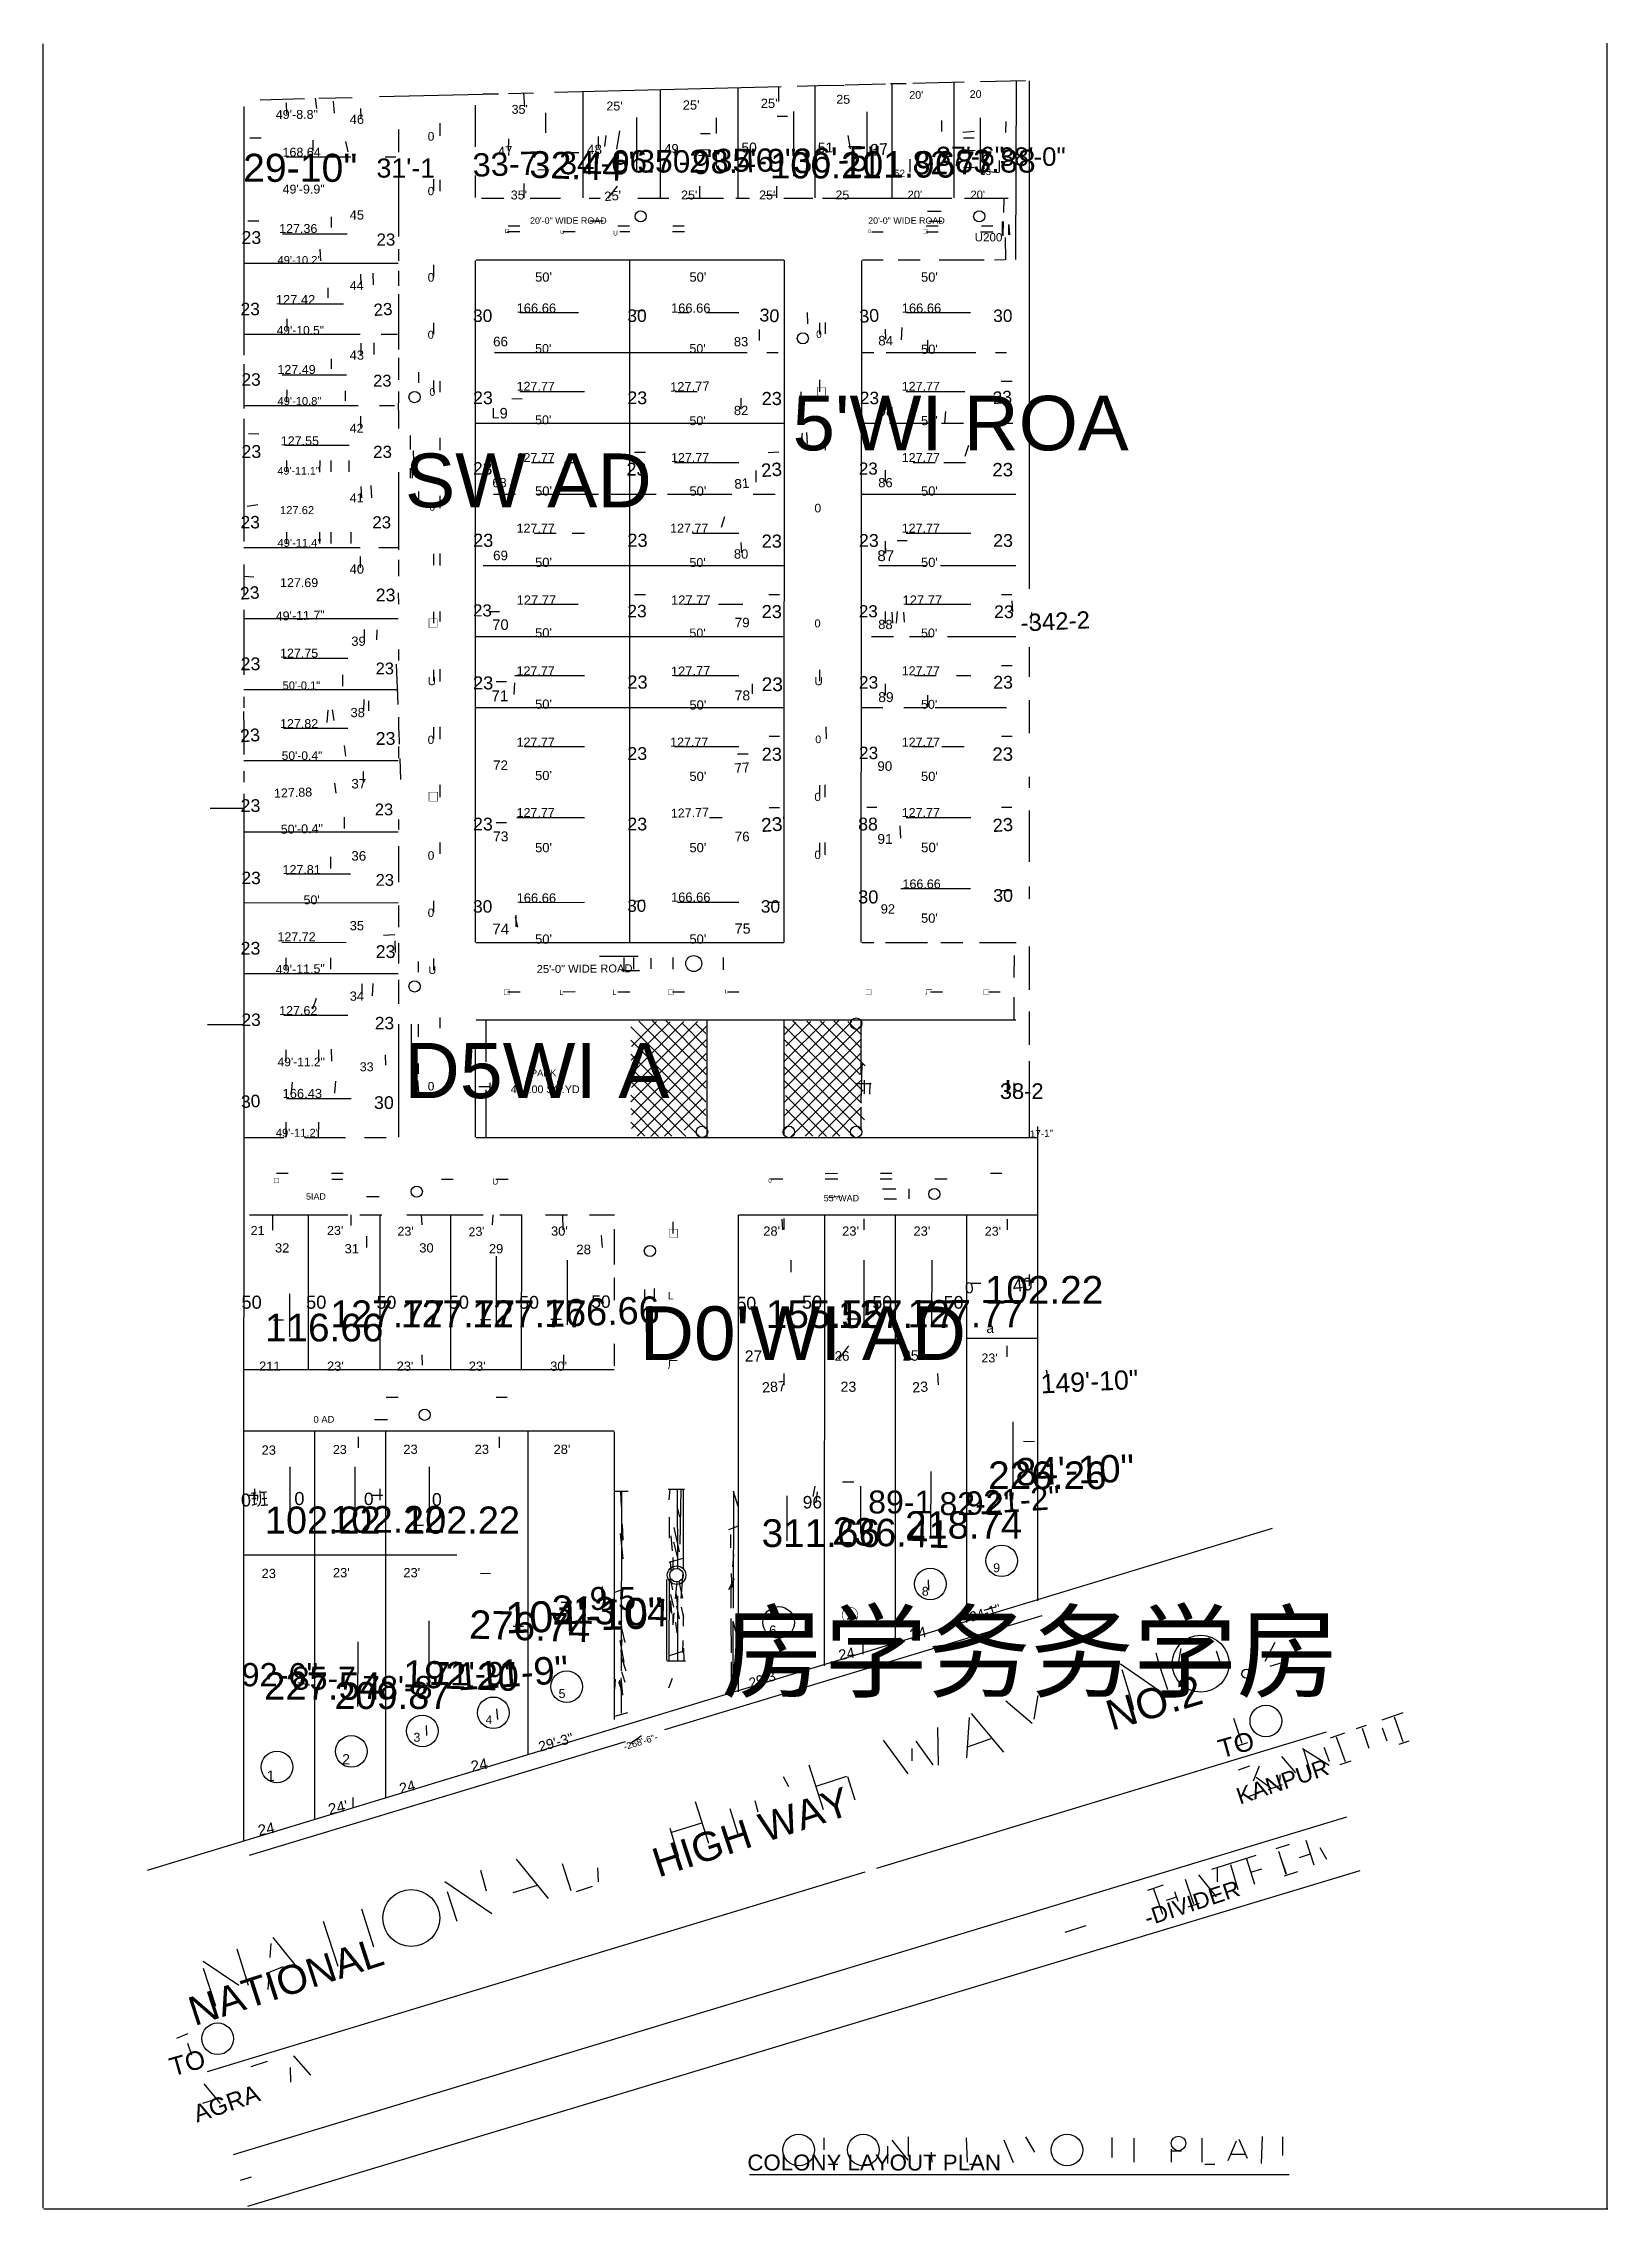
# Model space of a CAD drawing. Header units: metres. Extents: x 121 to 4090, y 233 to 5726.
import ezdxf

# ---------------------------------------------------------------- set-up
doc = ezdxf.new("R2010")
doc.units = ezdxf.units.M
for name, color, linetype in [('CIRCLES', 5, 'Continuous'), ('GEOMETRY', 7, 'Continuous'), ('TEXT', 3, 'Continuous')]:
    doc.layers.add(name, color=color, linetype=linetype)
doc.styles.get("Standard").update_dxf_attribs({"font": 'Arial.ttf'})

msp = doc.modelspace()

# ---------------------------------------------------------------- linework, layer by layer
at = {"layer": 'CIRCLES'}
for centre, radius in [((1636.5, 5287), 14.2), ((2495.5, 5287), 14.2), ((2048, 4977.5), 14.2), ((1063, 4828.5), 14.2), ((1771.3, 3391.6), 20.2), ((1063, 3333.5), 14.2), ((2183.4, 3239.2), 14.5), ((1792.2, 2964.6), 14.5), ((2012.6, 2964.5), 14.6), ((2183.5, 2964.5), 14.6), ((1068.5, 2813), 14.2), ((2381.5, 2807), 14.2), ((1660, 2662.5), 14.2), ((1088.5, 2247), 14.2), ((2552.5, 1876.5), 40), ((1727.7, 1840), 23.5), ((1727.5, 1840.1), 17.3), ((2371.3, 1817.7), 40.1), ((1986.9, 1720.1), 40.1), ((3057.5, 1615.5), 72.2), ((1448.8, 1557.2), 40.1), ((3173, 1590), 11.4), ((1082.8, 1444.8), 40.1), ((1262.8, 1490.9), 40.1), ((3222.7, 1470), 40.2), ((902.5, 1392.9), 40.1), ((713.8, 1353.2), 40.1), ((1054.5, 970.5), 72.2), ((563.5, 664), 40.1), ((2037.4, 381.9), 40.1), ((2201.4, 381.9), 40.1), ((2718.4, 381.9), 40.1), ((3001.1, 398.5), 18.4)]:
    msp.add_circle(centre, radius, dxfattribs=at)
at = {"layer": 'GEOMETRY'}
for p, q in [((121, 234), (121, 5725)), ((4089, 233), (4089, 5726)), ((1418, 5601.9), (1993, 5616.4)), ((1491, 5334), (1491, 5603)), ((1687, 5334), (1687, 5608)), ((1883.1, 5613), (1883.2, 5334)), ((1987, 5578), (1987, 5616)), ((2034, 5617.4), (2112, 5619.4)), ((2079, 5334), (2079, 5618)), ((2113, 5620), (2153, 5619)), ((2155, 5620.5), (2258, 5623.1)), ((2270, 5624), (2310, 5624)), ((2275, 5334), (2275, 5623)), ((2327, 5624.8), (2457, 5628.1)), ((2432, 5334), (2432, 5627)), ((2499, 5629.1), (2613, 5632)), ((2588.8, 5178), (2589.8, 5630)), ((2622.9, 4342), (2623.1, 5631)), ((630.4, 4935), (630.5, 5566)), ((671, 5583), (784, 5585.9)), ((737, 5575), (738, 5546)), ((811, 5587), (814, 5561)), ((820, 5586.8), (905, 5588.9)), ((856.7, 5579), (859.3, 5549)), ((926, 5561), (927, 5535)), ((974, 5590.7), (1236, 5597.3)), ((1217, 5569), (1217, 5463)), ((1237, 5598), (1276, 5598)), ((1301, 5598.9), (1365, 5600.5)), ((1339, 5600), (1342, 5565)), ((1396, 5499), (1396, 5550)), ((2024.8, 5389), (2025.2, 5553)), ((2210.8, 5388), (2211.2, 5552)), ((1021.8, 5507), (1021.8, 5450)), ((1127, 5523), (1127, 5491)), ((1575.7, 5457.1), (1583.6, 5504.1)), ((1627, 5405), (1627, 5538)), ((1788, 5497), (1813, 5497)), ((1828, 5537), (1828, 5497)), ((1983, 5541), (2009, 5541)), ((2401, 5502), (2401, 5530)), ((2454, 5501), (2483, 5503)), ((2499, 5404), (2499, 5537)), ((2563.2, 5500), (2564, 5528)), ((645, 5486), (674, 5486)), ((737, 5438), (901, 5438.2)), ((805, 5480), (805, 5452)), ((888.1, 5477), (894, 5451)), ((988, 5438.3), (1015, 5438.3)), ((1301, 5454), (1302, 5484)), ((1453, 5449), (1480, 5449)), ((1530, 5461), (1530, 5490)), ((1546, 5464), (1549, 5492)), ((1783, 5442), (1812, 5440)), ((1785, 5456), (1812, 5457)), ((1828, 5443), (1828, 5415)), ((2054, 5457), (2060, 5430)), ((2162, 5492), (2168, 5458)), ((2164, 5464), (2196, 5464)), ((2401, 5440), (2426, 5440.1)), ((2456, 5486.5), (2483, 5486.5)), ((2456, 5455), (2485, 5454)), ((1021.8, 5414), (1021.8, 5236)), ((1217, 5391), (1217, 5335)), ((1376, 5405), (1404, 5406)), ((2168, 5404), (2196, 5404)), ((2320.4, 5399), (2320.4, 5432)), ((2456, 5412), (2483, 5411)), ((2505, 5402.5), (2545.9, 5398.5)), ((2547, 5400), (2547, 5429)), ((1111, 5381), (1111, 5352)), ((1127, 5380), (1127, 5351)), ((1233, 5333.3), (1289, 5333.3)), ((1340.7, 5334), (1340.7, 5370)), ((1356, 5333.3), (1433, 5333.3)), ((1506, 5333.3), (1534, 5333.3)), ((1554, 5333), (1578, 5364)), ((1629, 5333.3), (1708, 5333.3)), ((1752, 5333.3), (1847, 5333.3)), ((1787, 5333), (1787, 5364)), ((1878, 5333.3), (1913, 5333.3)), ((1952, 5340), (1982, 5342)), ((1982, 5334), (1982, 5364)), ((2000, 5333.3), (2073, 5333.3)), ((2098, 5333.3), (2426, 5333.2)), ((2458, 5333.2), (2569, 5333.2)), ((2557.8, 5297.1), (2558.8, 5333.1)), ((640, 5275.8), (668, 5275.8)), ((852, 5259), (852.1, 5286)), ((1508, 5275.3), (1541, 5275.3)), ((2364, 5300), (2399, 5300)), ((2368, 5274.8), (2401, 5274.8)), ((2553.5, 5274), (2553.5, 5239)), ((2556.3, 5238), (2557.2, 5274)), ((728, 5243), (892, 5243)), ((1299, 5248.3), (1330, 5248.3)), ((1300, 5263), (1330, 5263)), ((1439, 5248.2), (1470, 5248.2)), ((1579, 5263), (1608, 5263)), ((1584, 5248.2), (1609, 5248.2)), ((1717, 5248.2), (1748, 5248.2)), ((1718, 5263), (1747, 5263)), ((2223, 5248.1), (2252, 5248)), ((2361, 5263), (2391, 5263)), ((2361, 5248), (2391, 5248)), ((2499, 5248), (2531, 5248)), ((2501, 5263), (2530, 5263)), ((2561, 5233), (2562, 5177)), ((2570.5, 5240), (2570.5, 5266)), ((2571, 5265), (2572, 5240)), ((631, 5168), (1021, 5168)), ((823, 5204), (824, 5174)), ((1021.8, 5204), (1021.8, 5174)), ((1111, 5164), (1111, 5134)), ((1217, 5175), (1217, 3446)), ((1219, 5177), (2000, 5177)), ((1609, 3445), (1609, 5176)), ((2000.7, 3445), (2001.1, 5176)), ((2196.3, 3446), (2197.3, 5175)), ((2199, 5177), (2252, 5177)), ((2290, 5177), (2346, 5177)), ((2394, 5177), (2508, 5177)), ((2534, 5177), (2561, 5178)), ((926, 5140), (927, 5114)), ((957.3, 5143), (957.6, 5113)), ((1021.8, 5149), (1021.8, 5111)), ((720, 5065), (883, 5065)), ((843, 5106), (843, 5080)), ((1021.8, 5090), (1021.8, 4949)), ((739.5, 4998), (739.5, 5027)), ((1111, 5017), (1111, 4988)), ((1330, 5043), (1479, 5043)), ((1621, 5047), (1647, 5048)), ((1732, 5043), (1760, 5043)), ((1803, 5043), (1886, 5043)), ((1937, 5000), (1937, 4972)), ((2059, 5043), (2060, 5014)), ((2091.2, 4988), (2091.2, 5017)), ((2105.5, 4989), (2105.6, 5018)), ((2257.2, 5001), (2257.8, 4975)), ((2298, 4974), (2300, 5005)), ((2310, 5043), (2473, 5043)), ((632, 4988), (925, 4988)), ((927.3, 4936), (927.4, 4965)), ((959.4, 4966), (959.7, 4937)), ((978, 4988), (1020, 4988)), ((2364, 4973), (2364, 4942)), ((630.4, 4800), (630.4, 4912)), ((851.8, 4900), (851.8, 4926)), ((1021.8, 4928), (1021.8, 4872)), ((1073.7, 4865), (1073.7, 4892)), ((1266, 4942), (1907, 4942)), ((1957, 4942), (1985, 4942)), ((2198, 4942), (2228, 4942)), ((2259, 4942), (2487, 4942)), ((2537, 4942), (2565, 4942)), ((727, 4885), (890, 4885)), ((739.2, 4818), (739.3, 4847)), ((888, 4819), (888, 4844)), ((1021.8, 4843), (1021.8, 4814)), ((1111, 4871), (1111, 4841)), ((1127, 4869), (1127, 4841)), ((1330, 4843), (1494, 4843)), ((1724, 4843), (1780, 4843)), ((2043.7, 4817), (2044.1, 4842)), ((2091.2, 4842), (2091.2, 4872)), ((2310, 4843), (2459, 4843)), ((2551, 4869), (2579, 4869)), ((631, 4807), (920, 4807)), ((926.9, 4751), (926.9, 4780)), ((974, 4807), (1012, 4807)), ((1021, 4813), (1022, 4778)), ((1310, 4825), (1336, 4824)), ((1891.5, 4798), (1891.5, 4826)), ((2042.9, 4772), (2043.3, 4797)), ((2258, 4796), (2258, 4826)), ((2408, 4762), (2411, 4792)), ((630.3, 4462), (630.4, 4773)), ((642, 4736), (668, 4735)), ((1021.8, 4777), (1021.8, 4749)), ((1051.7, 4731), (1051.7, 4696)), ((1127, 4725), (1127, 4694)), ((1218, 4762), (2000, 4762)), ((2043, 4708), (2047, 4737)), ((2057, 4739), (2059, 4711)), ((2105.3, 4694), (2105.3, 4725)), ((2198, 4762), (2246, 4762)), ((2268, 4762), (2370, 4762)), ((2400, 4762), (2456, 4762)), ((2525, 4762), (2581, 4762)), ((733, 4707), (897, 4707)), ((1059, 4692), (1060, 4667)), ((1621, 4689), (1649, 4689)), ((1960, 4688), (1987, 4690)), ((2460, 4679), (2469, 4707)), ((739, 4639), (739, 4668)), ((823, 4638), (823.1, 4668)), ((851.5, 4639), (851.6, 4668)), ((897, 4639), (897, 4668)), ((1021.8, 4638), (1021.8, 4441)), ((1051.8, 4648), (1051.9, 4623)), ((1056, 4648), (1057, 4623)), ((1323, 4629), (1333, 4663)), ((1360, 4663), (1416, 4663)), ((1443, 4663), (1471, 4663)), ((1722, 4663), (1886, 4663)), ((1930, 4613), (1930, 4642)), ((2257.9, 4613), (2258, 4643)), ((2328, 4663), (2384, 4663)), ((2406, 4663), (2461, 4663)), ((927, 4602), (928, 4573)), ((952, 4604), (954, 4573)), ((1073.5, 4560), (1073.5, 4589)), ((1127, 4578), (1127, 4547)), ((1263, 4582), (1319, 4582)), ((1374, 4582), (1530, 4582)), ((1562, 4582), (1676, 4582)), ((1705, 4582), (1868, 4582)), ((1922, 4582), (1978, 4582)), ((2198, 4582), (2588, 4582)), ((638, 4552), (665, 4556)), ((1842, 4499), (1850, 4526)), ((738.7, 4457), (738.8, 4486)), ((822.7, 4457), (822.7, 4486)), ((851.4, 4457), (851.4, 4486)), ((901, 4486), (901, 4457)), ((1366, 4483), (1422, 4483)), ((1463, 4483), (1494, 4483)), ((1768, 4483), (1886, 4483)), ((1891, 4460), (1892, 4434)), ((2257, 4459), (2258, 4433)), ((2257.8, 4434), (2257.9, 4463)), ((2287, 4465), (2313, 4465)), ((2310, 4483), (2474, 4483)), ((630, 4447), (925, 4447)), ((630.3, 4328), (630.3, 4404)), ((926.1, 4395), (926.1, 4424)), ((972, 4447), (1021, 4447)), ((1021.8, 4416), (1021.8, 4374)), ((1111, 4431), (1111, 4402)), ((1127, 4432), (1127, 4401)), ((1237, 4401), (2000, 4401)), ((2241, 4401), (2362, 4401)), ((2397, 4401), (2588, 4401)), ((630, 4374), (655, 4373)), ((630.3, 4124), (630.3, 4289)), ((1021, 4332), (1022, 4303)), ((1127, 4285), (1127, 4259)), ((1253, 4285), (1278, 4285)), ((1353, 4303.1), (1478, 4303.1)), ((1621, 4328), (1649, 4328)), ((1747, 4303.1), (1803, 4303.1)), ((1834, 4303.1), (1896, 4303.1)), ((1962, 4328), (1989, 4328)), ((2257.8, 4254), (2257.8, 4285)), ((2286, 4255), (2288, 4285)), ((2310, 4303.1), (2474, 4303.1)), ((2552, 4328), (2578, 4328)), ((2578, 4312), (2580, 4283)), ((630, 4267), (1021, 4267)), ((935.8, 4211), (936, 4239)), ((967, 4213), (968, 4238)), ((1111, 4284), (1111, 4255)), ((2274, 4283), (2275.1, 4255)), ((2303, 4283), (2305, 4258)), ((2627, 4255), (2629, 4282)), ((1021.9, 4188), (1021.9, 4160)), ((1218, 4221), (2000, 4221)), ((2222, 4221), (2278, 4221)), ((2319, 4221), (2375, 4221)), ((2415, 4221), (2588, 4221)), ((2622.9, 4119), (2622.9, 4194)), ((730, 4166), (894, 4166)), ((881, 4095), (881, 4124)), ((1016.6, 4150.9), (1020.4, 4049)), ((1111, 4137), (1111, 4108)), ((1127, 4138), (1127, 4107)), ((1317, 4122), (1494, 4122)), ((1722, 4122), (1886, 4122)), ((2091.1, 4108), (2091.1, 4137)), ((2331, 4122), (2386, 4122)), ((2438, 4122), (2474, 4122)), ((2552, 4148), (2579, 4148)), ((630, 4087), (1021, 4087)), ((630.3, 4040), (630.3, 4068)), ((1270, 4107), (1296, 4107)), ((1315.9, 4074), (1317.1, 4104)), ((1920, 4076), (1920, 4101)), ((2257.7, 4072), (2257.7, 4101)), ((2364, 4072), (2364, 4041)), ((629, 4031), (630, 3989)), ((841.5, 4003), (843.5, 4034)), ((854, 4035), (858, 4008)), ((934.6, 4033), (934.8, 4061)), ((947, 4033), (947, 4058)), ((1021.9, 4017), (1021.9, 3983)), ((1218, 4041), (2000, 4041)), ((2198, 4041), (2251, 4041)), ((2304, 4041), (2360, 4041)), ((2384, 4041), (2565, 4041)), ((2622.9, 3976), (2622.9, 4060)), ((630.2, 3922), (630.3, 3999)), ((730, 3989), (894, 3989)), ((1022.8, 3982.1), (1024.1, 3948.1)), ((1111, 3991), (1111, 3962)), ((1127, 3992), (1127, 3961)), ((1963, 3968.5), (1989, 3968.5)), ((2106, 3992), (2107, 3962)), ((2552, 3968), (2579, 3968)), ((630, 3907), (1021, 3907)), ((884, 3945), (888, 3918)), ((1021.9, 3942), (1021.9, 3913)), ((1025.4, 3912.1), (1027.4, 3858.2)), ((1342, 3942), (1494, 3942)), ((1722, 3942), (1886, 3942)), ((1882, 3924), (1909, 3924)), ((2325, 3942), (2380, 3942)), ((2401, 3942), (2457, 3942)), ((630.2, 3852), (630.2, 3880)), ((860, 3849), (863, 3824)), ((933.4, 3851), (933.6, 3879)), ((2622.9, 3837), (2622.9, 3865)), ((629.8, 1167), (630.2, 3822)), ((1127, 3845), (1127, 3814)), ((2091, 3815), (2091, 3844)), ((2104.6, 3814), (2104.6, 3845)), ((544, 3786), (629, 3786.1)), ((885, 3734), (885, 3763)), ((1021.9, 3757), (1021.9, 3732)), ((1270, 3749), (1296, 3749)), ((1322, 3762), (1494, 3762)), ((1811, 3762), (1843, 3762)), ((1963, 3787.7), (1989, 3787.8)), ((2210, 3788), (2236, 3788.1)), ((2294.3, 3741), (2295.5, 3710)), ((2310, 3762), (2474, 3762)), ((2552, 3788.5), (2578, 3788.5)), ((2622.9, 3650), (2622.9, 3780)), ((631, 3726), (1021, 3726)), ((1021.9, 3689), (1021.9, 3598)), ((1127, 3699), (1127, 3670)), ((2091, 3668), (2091, 3698)), ((2104.5, 3667), (2104.5, 3699)), ((850.8, 3633), (850.8, 3662)), ((737, 3619), (900, 3619)), ((2297, 3582), (2473, 3582)), ((2551, 3577), (2578, 3577)), ((2622.9, 3556), (2622.9, 3587)), ((631, 3545.8), (1021, 3546.3)), ((1021.9, 3539), (1021.9, 3484)), ((1111, 3551), (1111, 3522)), ((1330, 3546.8), (1494, 3547)), ((1621, 3550), (1646, 3552)), ((1730, 3547.4), (1886, 3547.6)), ((1961, 3547.7), (1989, 3547.7)), ((984, 3464), (1013, 3465)), ((1317.9, 3510), (1324.1, 3484)), ((1321, 3485), (1321, 3514)), ((726, 3445.5), (889, 3445.4)), ((737.3, 3377), (737.4, 3406)), ((850.6, 3377), (850.6, 3406)), ((1013, 3449), (1014, 3420)), ((1021.9, 3443), (1021.9, 3392)), ((1218, 3445.3), (2000, 3445)), ((1532, 3410), (1630, 3410)), ((1594.8, 3376), (1594.9, 3407)), ((1619, 3377), (1619, 3407)), ((1719.2, 3377), (1719.2, 3407)), ((1846, 3407), (1846, 3376)), ((2198, 3444.9), (2228, 3444.9)), ((2258, 3444.9), (2364, 3444.8)), ((2398, 3444.8), (2454, 3444.8)), ((2496, 3444.8), (2589, 3444.7)), ((2584.5, 3356), (2584.6, 3412)), ((2622.8, 3325), (2622.9, 3435)), ((631, 3366), (1021, 3366)), ((1072.7, 3370), (1072.7, 3397)), ((1111, 3404), (1111, 3375)), ((1588, 3374), (1634, 3374)), ((1663, 3378), (1663, 3405)), ((805, 3277), (814, 3304)), ((929.8, 3312), (930, 3340)), ((956, 3310), (958, 3341)), ((1021.9, 3350), (1021.9, 3289)), ((1299, 3320), (1331, 3320)), ((1439, 3320), (1470, 3321)), ((1579, 3320), (1609, 3320)), ((1717, 3320), (1748, 3320)), ((1857, 3320), (1886, 3320)), ((2372, 3320), (2402, 3320)), ((2519, 3320), (2549, 3320)), ((2584.2, 3250), (2584.3, 3306)), ((731, 3261), (894, 3261)), ((1127, 3255), (1127, 3228)), ((1219, 3249), (2588, 3249)), ((1244, 3248), (1244, 3142)), ((1611, 3110), (1746, 3245)), ((1612.8, 3146.2), (1711, 3244)), ((1613, 3077), (1781, 3245)), ((1613, 3181), (1677, 3245)), ((1631.8, 3245.8), (1801.8, 3075.8)), ((1664.8, 3247.8), (1802.8, 3109.8)), ((1701, 3246), (1802, 3145)), ((1805, 2951), (1805, 3248)), ((2000.6, 2955), (2000.6, 3247)), ((2000.8, 3108.2), (2140.2, 3247.8)), ((2001, 3074), (2172, 3245)), ((2001, 3143), (2103, 3245)), ((2001, 3211), (2030, 3242)), ((2005, 3182), (2068, 3245)), ((2023, 3246), (2201, 3068)), ((2057.8, 3245.8), (2193.8, 3109.8)), ((2092.7, 3245.7), (2206.2, 3132.2)), ((2127, 3246), (2194, 3179)), ((2162, 3245), (2197, 3211)), ((2196.1, 3109), (2196.2, 3247)), ((2622.8, 3185), (2622.8, 3270)), ((538, 3237), (629, 3237)), ((1021.9, 3238), (1021.9, 2951)), ((1054.6, 3238), (1054.8, 3128)), ((1072.6, 3206), (1072.6, 3238)), ((1611.2, 3040.8), (1802.8, 3232.2)), ((1611.2, 3197.2), (1802.2, 3006.2)), ((1612, 3231), (1802, 3041)), ((1613, 3008), (1803, 3198)), ((1742, 3240), (1803, 3179)), ((1775, 3240), (1802, 3214)), ((2000.8, 3198.8), (2204.8, 2994.8)), ((2001, 3039), (2197, 3235)), ((2001, 3233), (2197, 3037)), ((2001, 3005), (2197, 3201)), ((737, 3144), (737.1, 3173)), ((820, 3143), (820.1, 3173)), ((851, 3174), (852, 3144)), ((988, 3160), (989, 3134)), ((1072.5, 3112), (1072.5, 3138)), ((1217, 3184), (1217, 2951)), ((1612, 3162), (1802, 2972)), ((1613, 2973), (1803, 3163)), ((2001, 2970), (2197, 3166)), ((2001, 3164), (2197, 2968)), ((2018.8, 2953.2), (2202.2, 3136.8)), ((2196.3, 3039), (2198.8, 3137)), ((2622.8, 2951), (2622.8, 3144)), ((751, 3063), (753, 3091)), ((861, 3063), (863, 3093)), ((1070.7, 3095), (1073.3, 3065)), ((1226, 3080), (1253, 3080)), ((1253.7, 3058), (1254.5, 3089)), ((1436.3, 3103), (1436.5, 3074)), ((1612, 3127), (1786, 2953)), ((1612.8, 3091.8), (1751.2, 2953.2)), ((1628, 2954), (1803, 3129)), ((1662, 2953), (1803, 3094)), ((2000.8, 3129.8), (2177.2, 2953.2)), ((2001, 3095), (2142, 2954)), ((2054, 2954), (2195, 3095)), ((2182, 3087), (2221, 3087)), ((2204.8, 3061), (2204.8, 3096)), ((2218, 3060), (2219, 3089)), ((2567.4, 3061), (2567.4, 3096)), ((2569, 3061), (2571, 3096)), ((2583.8, 3060), (2583.8, 3089)), ((738, 3049), (902, 3049)), ((1244, 3071), (1244, 2951)), ((1611.2, 3024.2), (1682.2, 2953.2)), ((1612, 3058), (1716, 2954)), ((1697.1, 2953.9), (1794.1, 3050.9)), ((1747.1, 2968.9), (1800.9, 3023.1)), ((2004, 3057), (2108, 2953)), ((2005, 3022), (2073, 2954)), ((2088, 2953), (2195, 3060)), ((2123, 2953), (2197, 3027)), ((2196.1, 2970), (2196.1, 3026)), ((736.8, 2950), (736.8, 2989)), ((819.6, 2950), (819.7, 2989)), ((1612, 2989), (1647, 2954)), ((2644, 1775), (2644, 2978)), ((631, 2950), (731, 2950)), ((784, 2950), (888, 2950)), ((936, 2950), (991, 2950)), ((1219, 2950), (2643, 2950)), ((713, 2859.7), (742, 2859.8)), ((852, 2859.8), (882, 2859.8)), ((2105, 2859), (2136, 2860)), ((2245, 2860), (2274, 2860)), ((2524, 2860), (2553, 2860)), ((853, 2844.9), (881, 2844.9)), ((1131, 2845), (1161, 2845)), ((1269, 2845), (1300, 2845)), ((1966, 2845.1), (1997, 2845.1)), ((2105, 2845.1), (2137, 2845.1)), ((2244, 2845.1), (2275, 2845.2)), ((2250, 2820), (2284, 2820)), ((2318, 2795), (2318, 2820)), ((2383, 2845.2), (2414, 2845.2)), ((644, 2754), (894, 2754)), ((703, 2715), (703, 2754)), ((794, 2363), (794, 2754)), ((901.5, 2754), (901.5, 2727)), ((924, 2754), (980, 2754)), ((941, 2801), (973, 2801)), ((975, 2754), (975.1, 2363)), ((1043, 2754), (1237, 2754)), ((1080, 2754), (1081, 2729)), ((1155, 2363), (1155, 2754)), ((1261, 2729), (1262, 2754)), ((1279, 2754), (1334, 2754)), ((1334.6, 2363), (1335.4, 2754)), ((1395, 2754), (1451, 2754)), ((1438.6, 2754), (1438.8, 2716)), ((1507, 2754), (1570, 2754)), ((1883.8, 2753), (1884.1, 1544)), ((1885, 2754), (2644, 2754)), ((2102.9, 1610), (2103.8, 2753)), ((2113, 2799), (2143, 2801)), ((2254, 2795), (2286, 2795)), ((2283, 1665), (2283, 2753)), ((2464, 1720), (2464, 2753)), ((941, 2700), (941, 2671)), ((1536, 2702), (1539, 2671)), ((1570.3, 2628), (1570.3, 2718)), ((1719.1, 2707), (1719.1, 2736)), ((1995, 2743), (1996, 2716)), ((2000.5, 2717), (2000.5, 2745)), ((2203.9, 2716), (2203.9, 2744)), ((2566.9, 2716), (2566.9, 2743)), ((1271, 2475), (1271, 2649)), ((1451, 2475), (1451, 2639)), ((2018.1, 2609), (2018.2, 2639)), ((2203.2, 2475), (2203.7, 2639)), ((2375.5, 2475), (2376.3, 2639)), ((1570.3, 2538), (1570.3, 2594)), ((2601, 2587), (2628, 2587)), ((2622.8, 2574), (2622.8, 2603)), ((745.6, 2554), (745.8, 2445)), ((1647, 2531), (1647, 2565)), ((1672, 2535), (1672, 2567)), ((2474, 2581), (2500, 2581)), ((705, 2488), (730, 2488.1)), ((1230, 2489), (1256, 2489)), ((1409, 2489.3), (1436, 2489.3)), ((1651, 2457), (1651, 2483)), ((1652, 2483), (1656, 2456)), ((2017.8, 2492), (2017.9, 2520)), ((2160, 2490.7), (2187, 2490.7)), ((1570.3, 2371), (1570.3, 2427)), ((2139, 2388), (2165, 2422)), ((2465, 2441), (2643, 2441)), ((2566.5, 2394), (2566.5, 2422)), ((631, 2362), (1569, 2362)), ((1081.6, 2399), (1082.5, 2373)), ((1440.8, 2399), (1441, 2371)), ((2000.4, 2322), (2000.4, 2352)), ((2390, 2352), (2391.1, 2323)), ((2665, 2360.2), (2672.4, 2325.9)), ((2666, 2360.1), (2670, 2331.9)), ((991, 2292), (1021, 2292)), ((1270, 2292), (1298, 2292)), ((631, 2206), (1569, 2206)), ((810, 1221), (810, 2205)), ((961, 2235), (994, 2235)), ((990, 1275), (990, 2205)), ((1351, 1384), (1351, 2205)), ((1570.2, 1474), (1570.3, 2204)), ((2581.4, 2066), (2581.8, 2229)), ((920.9, 2163), (921, 2191)), ((1278, 2163), (1278, 2191)), ((2608, 2180), (2636, 2179)), ((746.1, 2115), (746.3, 1951)), ((912, 1951), (912, 2115)), ((1100.7, 1951), (1101.1, 2115)), ((2372.7, 1939), (2373.5, 2103)), ((2628, 2131), (2629, 2103)), ((639, 2043), (666, 2043)), ((658, 2030), (658, 2059)), ((956, 2043), (982, 2043)), ((975.2, 2059), (975.2, 2030)), ((1572, 2053), (1605, 2053)), ((1585.8, 2052), (1587.5, 2014)), ((1588.3, 1597), (1589.1, 2053)), ((1706, 2058), (1748, 2058)), ((1709, 2031), (1711, 2058)), ((1729.1, 2058), (1729.7, 1858)), ((1736.9, 1919), (1739.1, 2058)), ((1745, 1855), (1745, 2058)), ((1871, 2053), (1883, 2015)), ((1871.7, 1756), (1872.7, 2053)), ((2007, 2041), (2007, 1927)), ((2074, 2040), (2079, 2066)), ((2081.5, 2023.9), (2085.5, 2051.1)), ((2149, 2077), (2177, 2077)), ((2195.5, 1946), (2195.5, 2066)), ((1709.9, 1934), (1710, 1987)), ((1728, 2014), (1735, 1988)), ((385.7, 1091.5), (3239.9, 1958.9)), ((1059, 1967), (1086, 1967)), ((1584.4, 1946), (1591.4, 1881.9)), ((1589.5, 1969), (1591.2, 1929)), ((1713.2, 1940), (1716.8, 1902)), ((1720, 1924), (1731, 1881)), ((1720.3, 1961.1), (1734.1, 1899)), ((1860, 1956), (1885, 1965)), ((1864.8, 1943), (1864.9, 1909)), ((631, 1892), (1170, 1892)), ((1709, 1873), (1744, 1883)), ((1711, 1875), (1713, 1850)), ((1718.9, 1857), (1718.9, 1885)), ((1870, 1861), (1873, 1893)), ((1230, 1845), (1256, 1844)), ((1703, 1624), (1703, 1829)), ((1709.1, 1623), (1709.6, 1830)), ((1709.6, 1838.9), (1717.7, 1802.9)), ((1725.3, 1781.1), (1729.3, 1823)), ((1733, 1824), (1743, 1782)), ((1739.3, 1781), (1744.2, 1846)), ((1860, 1804), (1875, 1832)), ((1865.4, 1815), (1865.6, 1756)), ((1866, 1844), (1868, 1809)), ((2366, 1828), (2367, 1802)), ((1435, 1772), (1462, 1772)), ((1537, 1809), (1538, 1784)), ((1539, 1811), (1542, 1772)), ((1571, 1797), (1602, 1808)), ((1710, 1776), (1713, 1745)), ((1712, 1791), (1720, 1759)), ((1712.5, 1775), (1714.5, 1743)), ((1726.9, 1793), (1730.1, 1758)), ((1727.1, 1761.3), (1734.3, 1729.3)), ((1729.9, 1788), (1730.4, 1623)), ((1738.9, 1759), (1745.1, 1733)), ((2508, 1751), (2537, 1760)), ((1099.9, 1561), (1100.3, 1724)), ((1313, 1711), (1339, 1711)), ((1588, 1705), (1596, 1669)), ((1697.9, 1448.3), (2654.9, 1737.4)), ((1718.9, 1715), (1721.8, 1744.9)), ((1718.9, 1714), (1718.9, 1741)), ((1725, 1721), (1728, 1694)), ((1744.9, 1711), (1745.6, 1742)), ((1865.7, 1730), (1866.1, 1643)), ((1870, 1723), (1877, 1697)), ((1870.9, 1552), (1871.5, 1723)), ((919.4, 1507), (919.8, 1671)), ((1584, 1674), (1594, 1619)), ((1587, 1645), (1590, 1677)), ((1743.4, 1644), (1744.1, 1674)), ((1745, 1655), (1746, 1623)), ((2201.1, 1640), (2201.1, 1665)), ((3002, 1621), (3008, 1654)), ((3096.7, 1647.9), (3107.3, 1614.1)), ((3221, 1622), (3246, 1670)), ((1132, 1613), (1160, 1613)), ((1587.8, 1595.9), (1596.1, 1569)), ((1589, 1629), (1599, 1597)), ((1704, 1623), (1750, 1623)), ((1710, 1636), (1744, 1647)), ((1866.2, 1620), (1866.5, 1556)), ((2854.2, 1615.2), (2974, 1531.9)), ((2857, 1601), (2877, 1537)), ((2944, 1643), (2952, 1613)), ((2953, 1610), (2973, 1550)), ((3011, 1616), (3021, 1574)), ((3234, 1609), (3278, 1623)), ((767, 1568), (797, 1562)), ((1571, 1550), (1573, 1576)), ((1580, 1570), (1590, 1543)), ((1583, 1574), (1587, 1544)), ((1586.2, 1580), (1590.3, 1536)), ((1588.1, 1490), (1588.2, 1543)), ((1708, 1554), (1717, 1579)), ((1271, 1501), (1273, 1474)), ((1571, 1482), (1604, 1492)), ((2474.9, 1488.9), (2556.7, 1390.8)), ((2563, 1521), (2630, 1465)), ((2635, 1475), (2645, 1535)), ((2877, 1538), (2887, 1499)), ((3517.9, 1473.4), (3571, 1492)), ((1092.4, 1459), (1093.1, 1433)), ((1609, 1412), (1639, 1433)), ((2235.9, 1096.6), (3376.2, 1442.8)), ((2390, 1454), (2391, 1358)), ((2464, 1377), (2471, 1479)), ((3140.3, 1477.1), (3161.7, 1413.9)), ((3387.1, 1427.7), (3422.9, 1440.2)), ((3401, 1430), (3424, 1367)), ((3453.1, 1450.8), (3477.8, 1459.4)), ((3467, 1452), (3484, 1401)), ((3518, 1453), (3530, 1420)), ((3548, 1481), (3570, 1418)), ((644, 1130), (1598, 1418.2)), ((2251.8, 1421.9), (2314.7, 1335.8)), ((2325, 1369), (2325, 1400)), ((2335, 1419), (2378, 1359)), ((2466, 1405), (2526, 1426)), ((3148, 1406), (3177, 1416)), ((3262, 1380), (3298, 1339)), ((3316, 1400), (3383, 1358)), ((3317, 1400), (3337, 1336)), ((3370, 1404), (3383, 1368)), ((3561.1, 1411.6), (3585.9, 1420.2)), ((1998, 1329), (2012, 1304)), ((2063, 1359), (2100, 1246)), ((2082, 1305), (2160, 1330)), ((2161, 1329), (2180, 1270)), ((3153, 1345.9), (3182, 1356)), ((3191, 1318), (3207, 1356)), ((3198, 1328), (3235, 1301)), ((3258, 1308), (3259, 1334)), ((3410.9, 1359.4), (3438.9, 1369.2)), ((907, 1251), (907, 1276)), ((1775, 1266), (1809, 1160)), ((1926.3, 1268.1), (1933.7, 1239.9)), ((3177.8, 1278.5), (3205.9, 1288.3)), ((3229.2, 1296.3), (3265.1, 1308.8)), ((603.2, 370.3), (3428, 1227.3)), ((1713, 1186.9), (1792, 1212.1)), ((1863, 1248), (1885, 1177)), ((1710.2, 1198.1), (1731.8, 1127.9)), ((3248.9, 1146.4), (3282.9, 1157.4)), ((3324.2, 1168.1), (3344.1, 1105)), ((1321, 1120), (1402, 1020)), ((1437, 1109), (1459, 1040)), ((3086, 1093.9), (3198, 1130)), ((3133, 1106), (3152, 1043)), ((3173.4, 1120.1), (3194, 1056)), ((3255, 1140), (3273, 1082)), ((3261.6, 1119.9), (3274.4, 1082.1)), ((3308.2, 1124.3), (3336.1, 1132.8)), ((3360, 1149), (3377, 1120)), ((537.6, 581.1), (2205.9, 1087.5)), ((640.2, 239.2), (3461.8, 1090.7)), ((1139.9, 1062.8), (1259, 982.1)), ((1230, 1092), (1245, 1039)), ((1313, 1035), (1375, 1054)), ((1474, 1038), (1514, 1051)), ((1527, 1098), (1529, 1062)), ((2922.9, 1041.3), (2962.9, 1054.2)), ((2938, 1044), (2960.1, 980)), ((3018, 1069), (3039, 1006)), ((3052, 1080), (3097, 1024)), ((3100, 1062), (3100, 1096)), ((3184.8, 1086.7), (3212.6, 1095.2)), ((3270.1, 1077.5), (3303.9, 1088.4)), ((928, 994), (959, 897)), ((1146, 1038), (1170, 962)), ((2971, 1016), (2996, 1023.9)), ((2991, 1038), (2999, 1013)), ((3026, 999), (3054, 1008)), ((831, 962), (868, 848)), ((2713.2, 934.5), (2766.9, 951.5)), ((612, 892), (641, 800)), ((696.9, 870), (699.1, 906)), ((703, 921), (784, 821)), ((527, 861), (617, 800)), ((527, 843), (558, 748)), ((691.9, 789), (694.1, 825)), ((694, 833), (730, 847)), ((460, 666), (488, 677)), ((487, 653), (497, 623)), ((648, 594), (690, 607)), ((756, 621), (799, 572)), ((528, 550), (570, 500)), ((747.7, 591), (747.8, 554)), ((526, 501), (560, 512)), ((2101.9, 382), (2101.9, 413)), ((2264, 348), (2264, 392)), ((2274, 407), (2314, 356)), ((2315.7, 366), (2315.7, 415)), ((2462.8, 413), (2465.2, 351)), ((2558, 408), (2582, 350)), ((2613, 415), (2636, 376)), ((2833, 363), (2833, 414)), ((2889, 351), (2889, 412)), ((3061, 351), (3061, 412)), ((3127, 355), (3148, 405)), ((3154, 409), (3175, 361)), ((3212, 348), (3214, 416)), ((3266, 368), (3266, 415)), ((2112, 346), (2137, 346)), ((2374, 376), (2375, 351)), ((2471, 346), (2496, 346)), ((2983, 351), (2983, 384)), ((2984, 380), (3009, 380)), ((3068, 346), (3093, 346)), ((3134, 371), (3170, 371)), ((621.1, 305.7), (648.9, 314.2)), ((1913, 320), (3282, 320)), ((122, 233), (4090, 233))]:
    msp.add_line(p, q, dxfattribs=at)

# ---------------------------------------------------------------- texts
at = {"layer": 'TEXT'}
for s, height, p in [("20'", 19.41, (2318, 5585.4)), ('20', 19.41, (2471.3, 5587.5)), ('49\'-8.8"', 22.65, (710.9, 5534.3)), ("35'", 22.65, (1309.1, 5547.1)), ("25'", 22.65, (1549.6, 5555.6)), ("25'", 23.46, (1743.3, 5557.7)), ("25'", 23.46, (1941.3, 5562)), ('25', 22.65, (2132.8, 5572.6)), ('46', 23.46, (898.3, 5521.5)), ('0', 21.8, (1096.2, 5478.9)), ('29-10"', 71.2, (627.9, 5374.6)), ('168.64', 22.65, (728, 5438.5)), ('34\'-6"', 57.43, (1430.4, 5393.8)), ('48', 24.27, (1500.6, 5444.9)), ('96.70', 56.62, (1564.5, 5398.1)), ('35\'-2"', 57.43, (1628.4, 5398.1)), ('49', 23.46, (1696.5, 5447)), ('35\'-9"', 58.24, (1824.2, 5400.2)), ('50', 25.07, (1892.3, 5449.1)), ('100.21', 66.33, (1964.7, 5383.2)), ('51', 25.07, (2086, 5449.1)), ('101.96', 67.14, (2147.7, 5385.3)), ('82.77', 58.24, (2326.5, 5393.8)), ('37\'-6"', 48.53, (2386.1, 5415.1)), ('83.88', 58.24, (2435.1, 5398.1)), ('38\'-0"', 46.91, (2547.9, 5415.1)), ("31'-1", 48.53, (966.4, 5385.3)), ('52', 17.79, (2279.7, 5387.4)), ('53', 16.99, (2498.9, 5391.7)), ('49\'-9.9"', 22.65, (728, 5344.8)), ('0', 21, (1096.2, 5340.6)), ("35'", 22.65, (1306.9, 5329.9)), ("25'", 22.65, (1739, 5329.9)), ("25'", 22.65, (1937, 5329.9)), ('25', 22.65, (2130.7, 5329.9)), ("20'", 20.22, (2313.8, 5332.1)), ("20'", 20.22, (2473.4, 5332.1)), ('45', 23.46, (898.3, 5278.9)), ('20\'-0" WIDE ROAD', 16.177, (1355.9, 5268.2)), ('20\'-0" WIDE ROAD', 16.177, (2213.7, 5268.2)), ('23', 32.35, (623.7, 5217.1)), ('127.36', 22.65, (719.5, 5244.8)), ('23', 30.74, (966.4, 5212.9)), ('口', 8.9, (1292, 5244.8)), ('U', 9.71, (1432.5, 5242.7)), ('U', 12.1, (1566.6, 5238.4)), ('0', 8.9, (2213.7, 5244.8)), ('□', 9.71, (2352.1, 5242.7)), ('U200', 21.03, (2484, 5223.5)), ('49\'-10.2"', 20.22, (715.2, 5166)), ('44', 22.65, (898.3, 5100.1)), ('0', 21.8, (1096.2, 5121.3)), ("50'", 23.46, (1368.7, 5121.3)), ("50'", 23.46, (1760.3, 5121.3)), ("50'", 23.46, (2347.8, 5121.3)), ('23', 31.55, (621.5, 5036.2)), ('127.42', 23.46, (710.9, 5063.9)), ('166.66', 23.46, (1321.8, 5042.6)), ('166.66', 23.46, (1713.5, 5042.6)), ('166.66', 23.46, (2298.9, 5042.6)), ('49\'-10.5"', 21.84, (713.1, 4987.2)), ('30', 31.55, (1211.2, 5019.2)), ('30', 31.55, (1602.8, 5019.2)), ('30', 31.55, (2530.9, 5019.2)), ('43', 23.46, (898.3, 4923.4)), ('0', 20.2, (1096.2, 4976.6)), ('66', 24.27, (1262.2, 4957.4)), ("50'", 22.65, (1368.7, 4940.4)), ("50'", 22.65, (1760.3, 4940.4)), ('83', 23.46, (1873.1, 4957.4)), ('0', 18.6, (2081.7, 4978.7)), ('84', 24.27, (2239.3, 4959.6)), ("50'", 23.46, (2347.8, 4938.3)), ('23', 31.55, (623.7, 4857.4)), ('127.49', 22.65, (715.2, 4887.2)), ('23', 29.93, (957.9, 4855.3)), ('0', 19.4, (1100.5, 4831.9)), ('23', 32.35, (1211.2, 4810.6)), ('127.77', 22.65, (1321.8, 4844.6)), ('23', 32.35, (1602.8, 4810.6)), ('23', 33.16, (1943.4, 4808.4)), ("5'WI ROA", 138.31, (2022.1, 4693.5)), ('□', 19.4, (2081.7, 4831.9)), ('23', 31.55, (2192.4, 4810.6)), ('127.77', 22.65, (2298.9, 4844.6)), ('49\'-10.8"', 20.22, (715.2, 4808.4)), ('L9', 26.69, (1258, 4774.4)), ("50'", 22.65, (1368.7, 4759.5)), ("50'", 22.65, (1760.3, 4757.4)), ('82', 23.46, (1873.1, 4782.9)), ('98', 25.07, (2239.3, 4780.8)), ("50'", 23.46, (2347.8, 4757.4)), ('127.55', 22.65, (723.7, 4706.3)), ('42', 22.65, (898.3, 4738.2)), ('23', 32.35, (623.7, 4674.3)), ('23', 30.74, (957.9, 4674.3)), ('SW AD', 136.7, (1038.7, 4548.8)), ('127.77', 22.65, (1321.8, 4663.7)), ('127.77', 22.65, (1713.5, 4663.7)), ('127.77', 22.65, (2298.9, 4663.7)), ('49\'-11.1"', 19.41, (715.2, 4631.8)), ('23', 31.55, (1211.2, 4631.8)), ('68', 23.46, (1260.1, 4599.8)), ('23', 32.35, (1600.7, 4629.6)), ('23', 30.74, (2190.3, 4631.8)), ('86', 23.46, (2239.3, 4599.8)), ('23', 33.97, (2528.7, 4627.5)), ('41', 22.65, (898.3, 4561.5)), ("50'", 23.46, (1368.7, 4578.6)), ("50'", 23.46, (1760.3, 4578.6)), ("50'", 23.46, (2347.8, 4578.6)), ('23', 31.55, (621.5, 4495.5)), ('127.62', 20.22, (721.6, 4531.7)), ('23', 30.74, (955.7, 4495.5)), ('0', 18.6, (1100.5, 4540.2)), ('127.77', 22.65, (1321.8, 4484.9)), ('127.77', 22.65, (1711.4, 4484.9)), ('0', 21.8, (2077.5, 4536)), ('127.77', 22.65, (2298.9, 4484.9)), ('49\'-11.4"', 20.22, (715.2, 4448.7)), ('23', 33.16, (1211.2, 4448.7)), ('23', 33.16, (1602.8, 4448.7)), ('23', 33.16, (1943.4, 4446.6)), ('23', 32.35, (2190.3, 4448.7)), ('23', 32.35, (2530.9, 4448.7)), ('40', 23.46, (898.3, 4380.6)), ('69', 24.27, (1262.2, 4414.7)), ("50'", 23.46, (1368.7, 4397.6)), ("50'", 22.65, (1760.3, 4397.6)), ('80', 23.46, (1873.1, 4418.9)), ('87', 27.5, (2237.1, 4412.5)), ("50'", 23.46, (2347.8, 4397.6)), ('127.69', 22.65, (721.6, 4346.5)), ('23', 32.35, (964.2, 4310.4)), ('23', 30.74, (1211.2, 4272)), ('127.77', 23.46, (1321.8, 4301.8)), ('23', 31.55, (1602.8, 4269.9)), ('127.77', 23.46, (1713.5, 4301.8)), ('23', 33.16, (1943.4, 4267.8)), ('23', 30.74, (2190.3, 4269.9)), ('127.77', 23.46, (2301, 4301.8)), ('23', 32.35, (2533, 4267.8)), ('□', 20.2, (1096.2, 4244.4)), ('70', 26.69, (1260.1, 4238)), ("50'", 23.46, (1368.7, 4218.8)), ("50'", 22.65, (1760.3, 4218.8)), ('79', 24.27, (1875.3, 4244.4)), ('0', 20.2, (2077.5, 4244.4)), ('88', 23.46, (2239.3, 4240.1)), ("50'", 22.65, (2347.8, 4218.8)), ('127.75', 22.65, (721.6, 4167.7)), ('39', 23.46, (902.5, 4197.5)), ('23', 32.35, (621.5, 4135.8)), ('23', 29.93, (964.2, 4125.2)), ('23', 33.16, (1211.2, 4086.9)), ('127.77', 22.65, (1321.8, 4123)), ('23', 33.16, (1602.8, 4089)), ('23', 31.55, (2190.3, 4089)), ('127.77', 22.65, (2298.9, 4123)), ('23', 32.35, (2530.9, 4089)), ('50\'-0.1"', 20.22, (728, 4086.9)), ('U', 21, (1096.2, 4097.5)), ('71', 27.5, (1258, 4057.1)), ('78', 25.07, (1875.3, 4059.2)), ('23', 34.78, (1943.4, 4082.6)), ('U', 21, (2077.5, 4097.5)), ('89', 25.07, (2239.3, 4054.9)), ('127.82', 22.65, (721.6, 3988.9)), ('38', 23.46, (900.4, 4016.6)), ("50'", 23.46, (1368.7, 4037.9)), ("50'", 23.46, (1760.3, 4035.8)), ("50'", 22.65, (2347.8, 4037.9)), ('23', 32.35, (964.2, 3946.4)), ('0', 21, (1096.2, 3948.5)), ('127.77', 22.65, (1321.8, 3942.1)), ('127.77', 22.65, (1711.4, 3942.1)), ('0', 19.4, (2079.6, 3950.6)), ('127.77', 22.65, (2298.9, 3942.1)), ('50\'-0.4"', 21.84, (725.8, 3908.1)), ('72', 24.27, (1262.2, 3882.5)), ('23', 32.35, (1602.8, 3908.1)), ('23', 33.16, (1943.4, 3905.9)), ('23', 31.55, (2190.3, 3910.2)), ('90', 24.27, (2237.1, 3880.4)), ('23', 33.97, (2528.7, 3905.9)), ('37', 24.27, (902.5, 3835.7)), ("50'", 23.46, (1368.7, 3857)), ("50'", 23.46, (1760.3, 3854.8)), ("50'", 23.46, (2347.8, 3854.8)), ('23', 32.35, (621.5, 3776.1)), ('23', 29.93, (962.1, 3767.6)), ('□', 21, (1096.2, 3803.8)), ('0', 21, (2077.5, 3803.8)), ('23', 32.35, (1211.2, 3729.3)), ('127.77', 22.65, (1321.8, 3763.3)), ('23', 32.35, (1602.8, 3729.3)), ('88', 32.35, (2188.2, 3729.3)), ('127.77', 22.65, (2298.9, 3763.3)), ('73', 25.07, (1262.2, 3701.6)), ("50'", 23.46, (1368.7, 3673.9)), ("50'", 23.46, (1760.3, 3673.9)), ('76', 24.27, (1875.3, 3701.6)), ('91', 25.07, (2237.1, 3695.2)), ("50'", 24.27, (2347.8, 3673.9)), ('127.81', 22.65, (728, 3618.6)), ('36', 24.27, (902.5, 3652.6)), ('0', 21.8, (1096.2, 3654.8)), ('0', 21, (2077.5, 3656.9)), ('23', 31.55, (623.7, 3593)), ('23', 29.93, (964.2, 3588.8)), ('166.66', 23.46, (1713.5, 3548.3)), ('30', 33.16, (2188.2, 3544.1)), ('166.66', 22.65, (2301, 3582.4)), ('30', 32.35, (2530.9, 3548.3)), ("50'", 22.65, (781.2, 3541.9)), ('0', 21, (1096.2, 3510)), ('30', 31.55, (1211.2, 3520.7)), ('166.66', 23.46, (1321.8, 3546.2)), ('30', 30.74, (1602.8, 3522.8)), ('30', 31.55, (1941.3, 3520.7)), ('92', 23.46, (2245.6, 3518.5)), ("50'", 23.46, (2347.8, 3495.1)), ('127.72', 22.65, (715.2, 3448.3)), ('35', 23.46, (898.3, 3476)), ('74', 27.5, (1260.1, 3465.3)), ("50'", 23.46, (1368.7, 3441.9)), ("50'", 23.46, (1760.3, 3441.9)), ('75', 25.88, (1875.3, 3467.4)), ('23', 32.35, (621.5, 3414.2)), ('23', 32.35, (964.2, 3405.7)), ('U', 19.4, (1098.3, 3365.3)), ('34', 23.46, (898.3, 3297.2)), ('□', 12.9, (1287.8, 3312.1)), ('L', 12.1, (1430.4, 3312.1)), ('L', 12.9, (1564.5, 3312.1)), ('□', 12.1, (1705, 3312.1)), ('L', 8.9, (1849.7, 3316.3)), ('□', 12.9, (2205.2, 3312.1)), ('厂', 12.9, (2358.5, 3312.1)), ('□', 12.9, (2505.3, 3312.1)), ('23', 31.55, (623.7, 3233.3)), ('127.62', 22.65, (719.5, 3261)), ('23', 31.55, (962.1, 3224.8)), ('D5WI A', 139.94, (1036.6, 3050.2)), ('49\'-11.2"', 21.84, (715.2, 3131.1)), ('33', 22.65, (923.8, 3118.4)), ('0', 21.8, (1096.2, 3069.4)), ('424.00 ŠQ.YD', 19.413, (1306.9, 3063)), ('PARK', 16.99, (1358, 3105.6)), ('38-2', 39.63, (2547.9, 3048.1)), ('166.43', 23.46, (728, 3050.2)), ('30', 32.35, (960, 3022.6)), ('49\'-11.2"', 20.22, (710.9, 2952.3)), ('□', 11.3, (704.6, 2835.3)), ('5IAD', 16.18, (787.6, 2792.7)), ('U', 15.4, (1260.1, 2831)), ('0', 11.3, (1960.4, 2835.3)), ("55'·WAD", 16.18, (2100.9, 2788.4)), ('21', 22.65, (647.1, 2703.3)), ("23'", 22.65, (840.8, 2703.3)), ("23'", 22.65, (1019.6, 2701.2)), ("30'", 23.46, (1409.1, 2701.2)), ('□', 19.4, (1707.1, 2696.9)), ("28'", 23.46, (1947.6, 2701.2)), ("23'", 23.46, (2147.7, 2701.2)), ("23'", 23.46, (2328.7, 2701.2)), ("23'", 22.65, (2509.6, 2701.2)), ('32', 23.46, (708.8, 2658.6)), ('31', 23.46, (885.5, 2656.5)), ('30', 23.46, (1074.9, 2658.6)), ('29', 23.46, (1251.6, 2656.5)), ('28', 24.27, (1473, 2654.3)), ('102.22', 70.37, (2509.6, 2528.7)), ('50', 33.16, (623.7, 2516)), ('50', 33.16, (787.6, 2516)), ('127.77', 67.94, (849.3, 2469.1)), ('50', 32.35, (966.4, 2516)), ('127.77', 67.94, (1028.1, 2469.1)), ('50', 33.16, (1149.4, 2516)), ('127.77', 67.94, (1209, 2469.1)), ('50', 32.35, (1328.2, 2516)), ('50', 31.55, (1511.3, 2518.1)), ('L', 19.4, (1705, 2539.4)), ('50', 32.35, (1879.5, 2513.8)), ('155.55', 70.37, (1954, 2467)), ('50', 33.16, (2045.6, 2516)), ('127.77', 70.37, (2137.1, 2467)), ('50', 32.35, (2224.4, 2516)), ('127.77', 68.75, (2313.8, 2469.1)), ('50', 32.35, (2405.3, 2516)), ('116.66', 70.37, (683.3, 2433)), ("D0'WI AD", 135.89, (1634.7, 2386.1)), ('a', 25.1, (2513.8, 2454.2)), ('211', 23.46, (668.4, 2358.5)), ("23'", 23.46, (840.8, 2358.5)), ("23'", 23.46, (1017.5, 2358.5)), ("23'", 23.46, (1200.5, 2358.5)), ("30'", 23.46, (1407, 2358.5)), ('厂', 19.4, (1705, 2364.8)), ('27', 28.31, (1900.8, 2381.9)), ('26', 24.27, (2128.6, 2384)), ('25', 26.69, (2301, 2384)), ("23'", 22.65, (2501.1, 2379.7)), ('23', 25.88, (2143.5, 2305.2)), ('23', 23.46, (674.8, 2145.6)), ('23', 22.65, (855.7, 2147.7)), ('23', 23.46, (1034.5, 2147.7)), ('23', 23.46, (1215.4, 2147.7)), ("28'", 23.46, (1415.5, 2147.7)), ('226.26', 70.37, (2518.1, 2058.3)), ('0', 33.2, (757.8, 2017.9)), ('0', 31.5, (934.4, 2017.9)), ('0', 32.4, (1106.9, 2015.8)), ('96', 31.55, (2047.7, 2009.4)), ('89-1', 58.24, (2213.7, 1996.6)), ('82-2"', 58.24, (2394.6, 1992.3)), ('102.22', 68.75, (683.3, 1945.5)), ('102.22', 67.94, (849.3, 1947.6)), ('102.22', 68.75, (1036.6, 1945.5)), ('311.66', 70.37, (1943.4, 1911.5)), ('218.74', 69.56, (2307.4, 1932.7)), ('9', 22.6, (2530.9, 1847.6)), ('23', 23.46, (674.8, 1832.7)), ("23'", 23.46, (855.7, 1834.8)), ("23'", 23.46, (1034.5, 1834.8)), ('9-5', 58.24, (1507, 1751.8)), ('房学务务学房', 191.7, (1841.2, 1549.6)), ('②', 32.4, (2145.6, 1722)), ('8', 22.6, (2349.9, 1788)), ('6', 24.3, (1962.5, 1688)), ('92-6"', 59.05, (623.7, 1558.1)), ('227.54', 69.56, (681.1, 1524.1)), ('85-7', 58.24, (751.4, 1549.6)), ('71\'-9"', 59.86, (1106.9, 1560.2)), ('209.87', 68.75, (859.9, 1500.6)), ('78\'-8"', 58.24, (930.2, 1526.2)), ('5', 22.6, (1428.3, 1528.3)), ('4', 21.8, (1243.1, 1462.3)), ('3', 22.6, (1060, 1417.6)), ('2', 25.9, (879.1, 1360.2)), ('1', 26.7, (687.5, 1317.6)), ('COLONY LAYOUT PLAN', 40.443, (1907.2, 329.9))]:
    msp.add_text(s, height=height, dxfattribs=at).set_placement(p)
for s, height, rotation, p in [('33-7', 59.07, 1.9749, (1211.2, 5387.4)), ('47', 24.39, 4.7636, (1275, 5438.5)), ('32.44', 67.96, -1.9749, (1353.8, 5385.3)), ('98.46', 59.07, 1.9749, (1768.8, 5393.8)), ('36\'-5"', 62.33, 1.9749, (2024.3, 5395.9)), ('37', 29.22, 4.5739, (2220.1, 5440.6)), ("25'", 23.51, 4.1849, (1545.3, 5325.7)), ('23', 30.83, 3.9452, (960, 5034.1)), ('30', 32.45, -3.9452, (1937, 5021.3)), ('30', 32.45, 3.9452, (2192.4, 5017)), ('127.77', 23.47, 1.3479, (1711.4, 4842.5)), ('23', 31.59, 3.8141, (2530.9, 4810.6)), ('81', 24.39, 4.6355, (1875.3, 4595.6)), ('23', 34.06, 4.0856, (1943.4, 4625.4)), ('23', 31.59, 3.8141, (621.5, 4314.6)), ('49\'-11.7"', 22.65, 1.6366, (710.9, 4261.4)), ('-342-2', 43.75, 2.7263, (2601.1, 4233.7)), ('127.77', 23.47, 1.3804, (1713.5, 4120.9)), ('23', 32.39, 3.8141, (621.5, 3952.8)), ('77', 25.19, 4.6355, (1875.3, 3874)), ('127.88', 22.65, 2.0214, (706.7, 3812.3)), ('50\'-0.4"', 22.65, 1.2454, (723.7, 3720.7)), ('127.77', 22.66, 2.0454, (1713.5, 3761.2)), ("23'", 34.87, 4.0856, (1943.4, 3725)), ('23', 33.2, 3.9452, (2530.9, 3725)), ('49\'-11.5"', 22.65, 1.0912, (710.9, 3365.3)), ('25\'-0" WIDE ROAD', 20.221, 0.4815, (1372.9, 3367.4)), ('30', 31.64, 3.9452, (623.7, 3024.7)), ('17-1"', 17.87, 2.4366, (2624.5, 2950.2)), ("23'", 22.71, 4.1849, (1200.5, 2699)), ('0', 27.6, 4.5739, (2460.6, 2554.3)), ('40', 32.45, 5.9061, (2582, 2558.5)), ('166.66', 68.8, 1.9749, (1392.1, 2469.1)), ('287', 25.93, 3.9005, (1945.5, 2303.1)), ('23', 25.93, 4.0856, (2326.5, 2303.1)), ('149\'-10"', 48.59, 2.7263, (2652.2, 2301)), ('0 AD', 16.99, 0.6821, (806.7, 2226.5)), ('84\'-10"', 69.6, 2.0454, (2588.3, 2066.8)), ('0班', 32.45, 4.2364, (623.7, 2013.6)), ('921-2"', 59.07, 3.8141, (2462.8, 1992.3)), ('236.41', 69.6, -1.7899, (2122.2, 1917.8)), ('104\'-10"', 78.48, 1.9749, (1294.2, 1692.2)), ('313.04', 69.6, -1.9092, (1409.1, 1719.9)), ('24-1"', 24.33, 16.6992, (2475.5, 1722)), ('276.74', 72.01, -1.7899, (1200.5, 1679.4)), ('24', 27.29, 11.5601, (2322.3, 1675.2)), ('24', 26.33, 10.5392, (2141.3, 1624.1)), ('192.20', 68.8, -1.9749, (1032.4, 1556)), ('111-9"', 69.6, 3.9452, (1172.8, 1547.5)), ('29-3"', 24.56, 17.2161, (1915.7, 1553.9)), ('NO.2', 76, 16.5873, (2831, 1445.3)), ('29\'-3"', 25.33, 15.5241, (1381.4, 1392.1)), ('-268\'-6"-', 16.89, 17.1027, (1596.4, 1396.3)), ('TO', 47.11, 15.7672, (3109.8, 1375.1)), ('24', 27.29, 11.5601, (1209, 1341)), ('24', 25.9, 14.0362, (1028.1, 1285.7)), ('KANPUR', 41.69, 18.6638, (3156.7, 1258)), ("24'", 27.47, 12.2648, (847.2, 1232.4)), ('HIGH WAY', 73.41, 18.1905, (1681.6, 1072.8)), ('24', 27.13, 10.5392, (668.4, 1179.2)), ('-DIVIDER', 40.93, 18.2873, (2922.5, 949.3)), ('NATIONAL', 73.16, 17.9581, (504.5, 696)), ('TO', 46.89, 15.7672, (449.1, 568.3)), ('AGRA', 43.75, 19.0022, (510.9, 451.3))]:
    msp.add_text(s, height=height, rotation=rotation, dxfattribs=at).set_placement(p)

doc.saveas('drawing.dxf')
